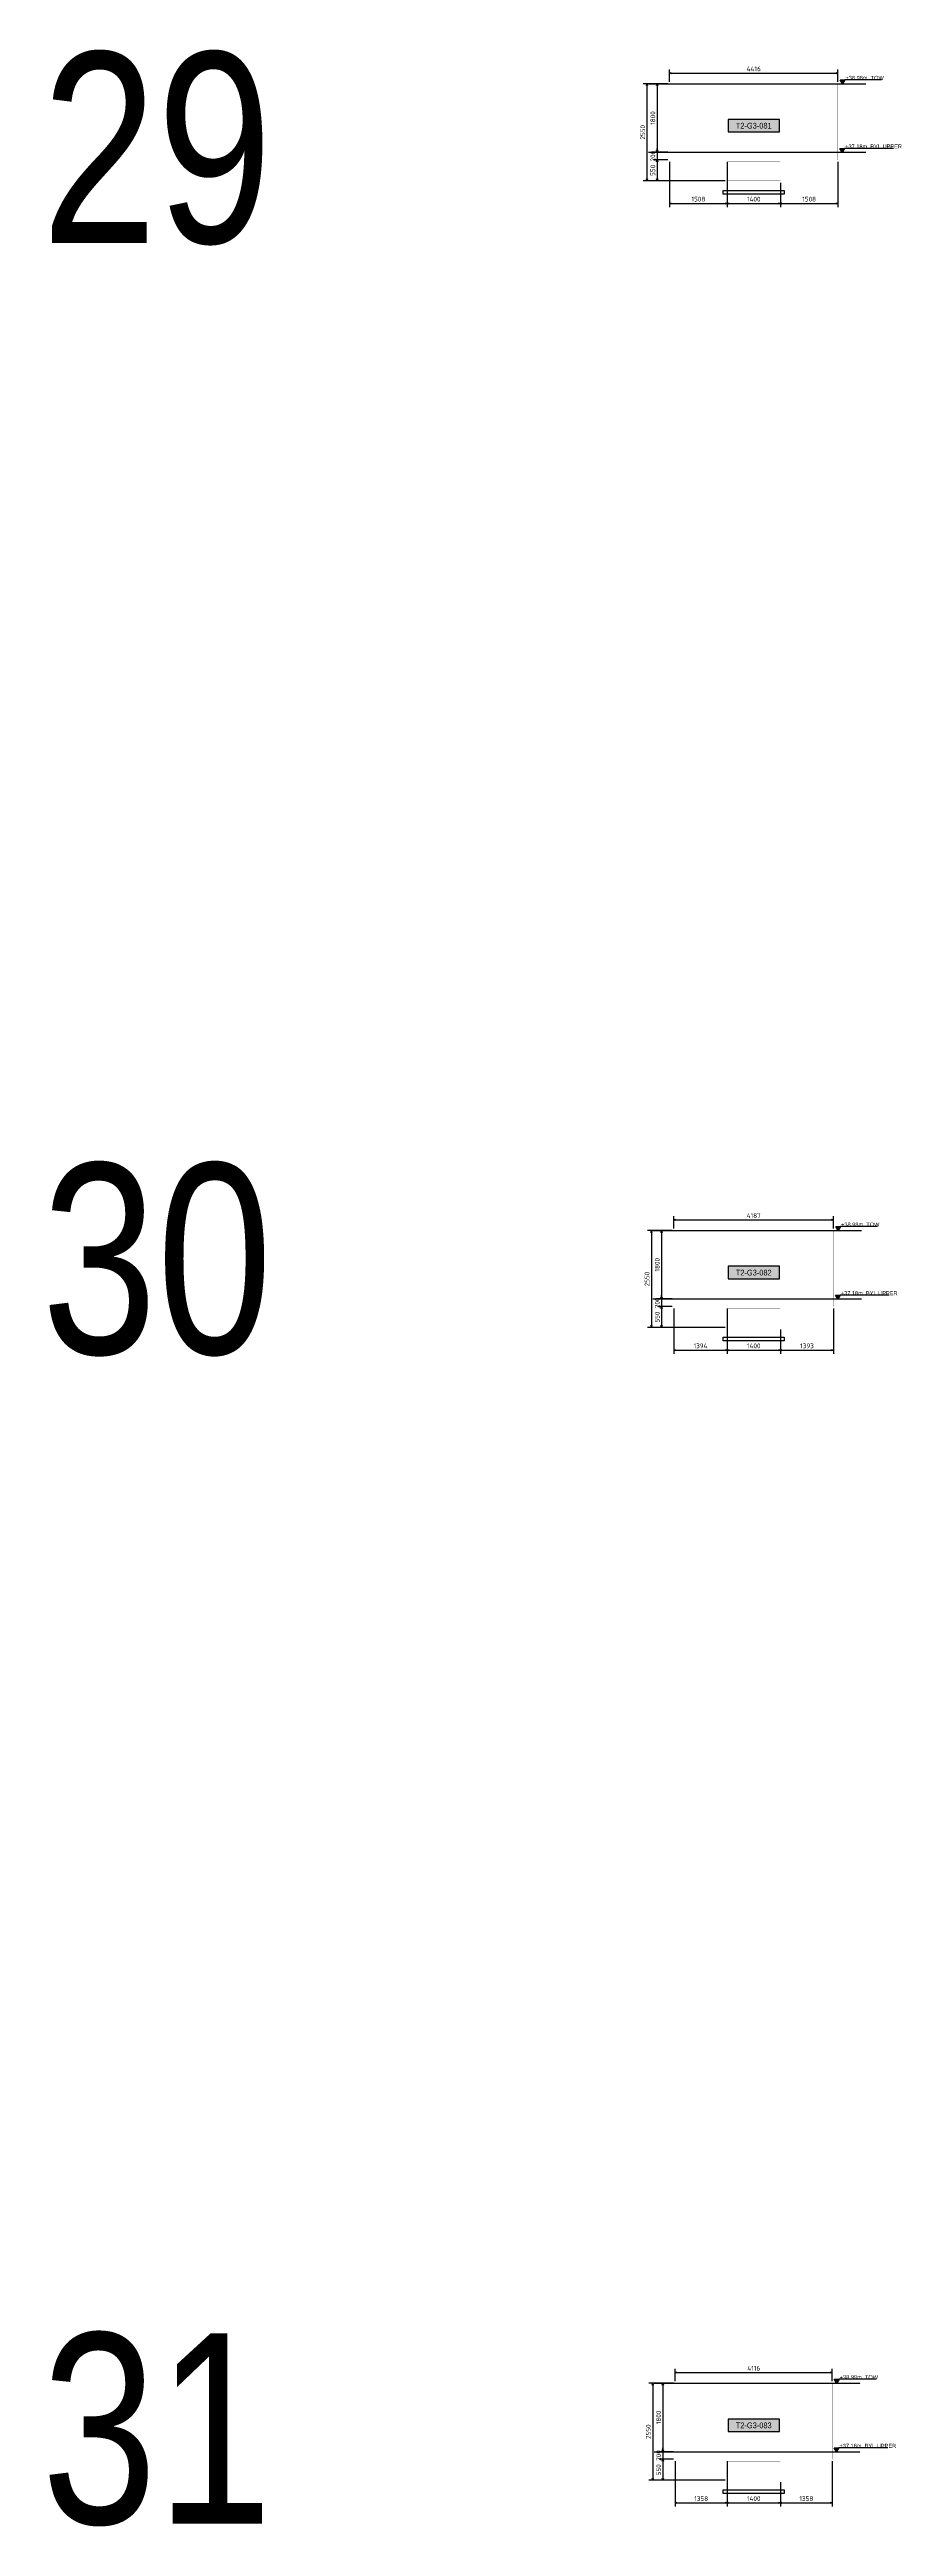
# Model space of a CAD drawing. Header units: centimetres. Extents: x -6122352 to 7132207, y -1694241 to 1947892.
# Drawn here: x 3467978 to 3490124, y 418141 to 483162 of the extents above; entities that cross this region are included whole.
import ezdxf
from ezdxf.enums import TextEntityAlignment as Align

# ---------------------------------------------------------------- set-up
doc = ezdxf.new("R2010")
doc.units = ezdxf.units.CM
doc.header["$MEASUREMENT"] = 0
doc.header["$PDMODE"] = 66
doc.header["$PDSIZE"] = 100
doc.linetypes.add('DASHED2', pattern=[0.375, 0.25, -0.125])
doc.linetypes.add('HIDDEN', pattern=[0.375, 0.25, -0.125])
for name, color, linetype in [('00-MI-DIM', 7, 'Continuous'), ('@MI-TYPE-02', 6, 'Continuous'), ('JML-Dimension', 1, 'Continuous'), ('PANEL-TAGS', 7, 'Continuous'), ('SECTION', 130, 'Continuous')]:
    doc.layers.add(name, color=color, linetype=linetype)
doc.styles.add('Arial Narrow', font='ARIALN.TTF', dxfattribs={"width": 0.95, "height": 500})
doc.styles.add('PANELTAG_STYLE', font='arial.ttf')
doc.styles.add('Schueco-BEMSTIL', font='isocpeur.ttf', dxfattribs={"width": 0.9})
doc.styles.add('txt-Pisa-std', font='arial.ttf', dxfattribs={"width": 0.8})
doc.dimstyles.new('MI- JWC-TXT-2.5 MM', dxfattribs={"dimscale": 1.5, "dimtxt": 2.5, "dimasz": 1, "dimexe": 2, "dimexo": 1, "dimgap": 1, "dimtad": 1, "dimdec": 0, "dimdsep": 46, "dimtxsty": 'Schueco-BEMSTIL', "dimblk": 'OPEN30', "dimcen": 0, "dimdle": 2, "dimclrd": 140, "dimclre": 8, "dimclrt": 40, "dimadec": 0, "dimazin": 2, "dimtfac": 1, "dimtdec": 0, "dimtix": 1, "dimtmove": 2, "dimatfit": 3, "dimldrblk": 'OPEN', "dimfxl": 2, "dimlwd": -1, "dimlwe": -1, "dimarcsym": 0})

# ---------------------------------------------------------------- blocks, each defined once
blk = doc.blocks.new('T3-FOOTING ELEVATION')
at = {"color": 6, "linetype": 'HIDDEN', "ltscale": 5, "const_width": 2}
blk.add_lwpolyline([(30306558, 1676366), (30306558, 1676866), (30307958, 1676866), (30307958, 1676366)], dxfattribs=at)
at = {"color": 6, "ltscale": 20, "const_width": 2}
blk.add_lwpolyline([(30306558, 1676366), (30307958, 1676366), (30307958, 1676116), (30306558, 1676116)], close=True, dxfattribs=at)
at = {"color": 8, "ltscale": 20}
blk.add_lwpolyline([(30306458, 1676116), (30308058, 1676116), (30308058, 1676016), (30306458, 1676016)], close=True, dxfattribs=at)
blk = doc.blocks.new('_Open30')
at = {"color": 0, "linetype": 'ByBlock', "lineweight": -2}
for p, q in [((-1, 0.3), (0, 0)), ((0, 0), (-1, -0.3)), ((0, 0), (-1, 0))]:
    blk.add_line(p, q, dxfattribs=at)
blk = doc.blocks.new('*D3313')
at = {"color": 8, "transparency": 16777216}
for p, q in [((3484250, 482315), (3484250, 482642)), ((3488666, 482315), (3488666, 482642))]:
    blk.add_line(p, q, dxfattribs=at)
at = {"color": 140, "transparency": 16777216}
blk.add_line((3484300, 482542), (3488616, 482542), dxfattribs=at)
at = {"layer": 'Defpoints', "color": 0, "transparency": 16777216}
for p in [(3488666, 482542), (3484250, 482265), (3488666, 482265)]:
    blk.add_point(p, dxfattribs=at)
at = {"color": 140, "transparency": 16777216, "xscale": 50, "yscale": 50, "zscale": 50, "rotation": 180}
blk.add_blockref('_Open30', (3484250, 482542), dxfattribs=at)
at = {"color": 140, "transparency": 16777216, "xscale": 50, "yscale": 50, "zscale": 50}
blk.add_blockref('_Open30', (3488666, 482542), dxfattribs=at)
at = {"color": 40, "transparency": 16777216, "insert": (3486458, 482655), "char_height": 125, "attachment_point": 5, "style": 'Schueco-BEMSTIL'}
blk.add_mtext('4416', dxfattribs=at)
blk = doc.blocks.new('_Open')
at = {"color": 0, "linetype": 'ByBlock', "lineweight": -2}
for p, q in [((-1, 0), (0, 0)), ((-1, 0), (0, 0)), ((0, 0), (-1, 0))]:
    blk.add_line(p, q, dxfattribs=at)
blk = doc.blocks.new('*D3314')
at = {"color": 8, "transparency": 16777216}
for p, q in [((3484200, 482265), (3483823, 482265)), ((3484200, 480465), (3483823, 480465))]:
    blk.add_line(p, q, dxfattribs=at)
at = {"color": 140, "transparency": 16777216}
blk.add_line((3483923, 482215), (3483923, 480515), dxfattribs=at)
at = {"layer": 'Defpoints', "color": 0, "transparency": 16777216}
for p in [(3484250, 482265), (3483923, 480465), (3484250, 480465)]:
    blk.add_point(p, dxfattribs=at)
at = {"color": 140, "transparency": 16777216, "xscale": 50, "yscale": 50, "zscale": 50}
for p, rotation in [((3483923, 482265), 90), ((3483923, 480465), 270)]:
    blk.add_blockref('_Open30', p, dxfattribs=dict(at, rotation=rotation))
at = {"color": 40, "transparency": 16777216, "insert": (3483810, 481365), "char_height": 125, "attachment_point": 5, "rotation": 90, "style": 'Schueco-BEMSTIL'}
blk.add_mtext('1800', dxfattribs=at)
blk = doc.blocks.new('*D3315')
at = {"color": 8, "transparency": 16777216}
for p, q in [((3484250, 480215), (3484250, 479022)), ((3485758, 480215), (3485758, 479022))]:
    blk.add_line(p, q, dxfattribs=at)
at = {"color": 140, "transparency": 16777216}
blk.add_line((3484300, 479122), (3485708, 479122), dxfattribs=at)
at = {"layer": 'Defpoints', "color": 0, "transparency": 16777216}
for p in [(3484250, 480265), (3485758, 480265), (3485758, 479122)]:
    blk.add_point(p, dxfattribs=at)
at = {"color": 140, "transparency": 16777216, "xscale": 50, "yscale": 50, "zscale": 50, "rotation": 180}
blk.add_blockref('_Open30', (3484250, 479122), dxfattribs=at)
at = {"color": 140, "transparency": 16777216, "xscale": 50, "yscale": 50, "zscale": 50}
blk.add_blockref('_Open30', (3485758, 479122), dxfattribs=at)
at = {"color": 40, "transparency": 16777216, "insert": (3485004, 479235), "char_height": 125, "attachment_point": 5, "style": 'Schueco-BEMSTIL'}
blk.add_mtext('1508', dxfattribs=at)
blk = doc.blocks.new('*D3316')
at = {"color": 8, "transparency": 16777216}
for p, q in [((3485758, 480215), (3485758, 479022)), ((3487158, 479665), (3487158, 479022))]:
    blk.add_line(p, q, dxfattribs=at)
at = {"color": 140, "transparency": 16777216}
blk.add_line((3485808, 479122), (3487108, 479122), dxfattribs=at)
at = {"layer": 'Defpoints', "color": 0, "transparency": 16777216}
for p in [(3485758, 480265), (3487158, 479715), (3487158, 479122)]:
    blk.add_point(p, dxfattribs=at)
at = {"color": 140, "transparency": 16777216, "xscale": 50, "yscale": 50, "zscale": 50, "rotation": 180}
blk.add_blockref('_Open30', (3485758, 479122), dxfattribs=at)
at = {"color": 140, "transparency": 16777216, "xscale": 50, "yscale": 50, "zscale": 50}
blk.add_blockref('_Open30', (3487158, 479122), dxfattribs=at)
at = {"color": 40, "transparency": 16777216, "insert": (3486458, 479235), "char_height": 125, "attachment_point": 5, "style": 'Schueco-BEMSTIL'}
blk.add_mtext('1400', dxfattribs=at)
blk = doc.blocks.new('*D3317')
at = {"color": 8, "transparency": 16777216}
for p, q in [((3488666, 480215), (3488666, 479022)), ((3487158, 479665), (3487158, 479022))]:
    blk.add_line(p, q, dxfattribs=at)
at = {"color": 140, "transparency": 16777216}
blk.add_line((3487208, 479122), (3488616, 479122), dxfattribs=at)
at = {"layer": 'Defpoints', "color": 0, "transparency": 16777216}
for p in [(3488666, 480265), (3487158, 479715), (3488666, 479122)]:
    blk.add_point(p, dxfattribs=at)
at = {"color": 140, "transparency": 16777216, "xscale": 50, "yscale": 50, "zscale": 50, "rotation": 180}
blk.add_blockref('_Open30', (3487158, 479122), dxfattribs=at)
at = {"color": 140, "transparency": 16777216, "xscale": 50, "yscale": 50, "zscale": 50}
blk.add_blockref('_Open30', (3488666, 479122), dxfattribs=at)
at = {"color": 40, "transparency": 16777216, "insert": (3487912, 479235), "char_height": 125, "attachment_point": 5, "style": 'Schueco-BEMSTIL'}
blk.add_mtext('1508', dxfattribs=at)
blk = doc.blocks.new('*D3318')
at = {"color": 140, "transparency": 16777216}
for p, q in [((3483923, 480515), (3483923, 480565)), ((3483923, 480465), (3483923, 480265)), ((3483923, 480215), (3483923, 480165))]:
    blk.add_line(p, q, dxfattribs=at)
at = {"color": 8, "transparency": 16777216}
for p, q in [((3484200, 480465), (3483823, 480465)), ((3484200, 480265), (3483823, 480265))]:
    blk.add_line(p, q, dxfattribs=at)
at = {"layer": 'Defpoints', "color": 0, "transparency": 16777216}
for p in [(3483923, 480265), (3484250, 480465), (3484250, 480265)]:
    blk.add_point(p, dxfattribs=at)
at = {"color": 140, "transparency": 16777216, "xscale": 50, "yscale": 50, "zscale": 50}
for p, rotation in [((3483923, 480465), 270), ((3483923, 480265), 90)]:
    blk.add_blockref('_Open30', p, dxfattribs=dict(at, rotation=rotation))
at = {"color": 40, "transparency": 16777216, "insert": (3483810, 480365), "char_height": 125, "attachment_point": 5, "rotation": 90, "style": 'Schueco-BEMSTIL'}
blk.add_mtext('200', dxfattribs=at)
blk = doc.blocks.new('*D3319')
at = {"color": 8, "transparency": 16777216}
for p, q in [((3484200, 480265), (3483823, 480265)), ((3485708, 479715), (3483823, 479715))]:
    blk.add_line(p, q, dxfattribs=at)
at = {"color": 140, "transparency": 16777216}
blk.add_line((3483923, 480215), (3483923, 479765), dxfattribs=at)
at = {"layer": 'Defpoints', "color": 0, "transparency": 16777216}
for p in [(3484250, 480265), (3483923, 479715), (3485758, 479715)]:
    blk.add_point(p, dxfattribs=at)
at = {"color": 140, "transparency": 16777216, "xscale": 50, "yscale": 50, "zscale": 50}
for p, rotation in [((3483923, 480265), 90), ((3483923, 479715), 270)]:
    blk.add_blockref('_Open30', p, dxfattribs=dict(at, rotation=rotation))
at = {"color": 40, "transparency": 16777216, "insert": (3483810, 479990), "char_height": 125, "attachment_point": 5, "rotation": 90, "style": 'Schueco-BEMSTIL'}
blk.add_mtext('550', dxfattribs=at)
blk = doc.blocks.new('*D3320')
at = {"color": 8, "transparency": 16777216}
for p, q in [((3484200, 482265), (3483556, 482265)), ((3485708, 479715), (3483556, 479715))]:
    blk.add_line(p, q, dxfattribs=at)
at = {"color": 140, "transparency": 16777216}
blk.add_line((3483656, 482215), (3483656, 479765), dxfattribs=at)
at = {"layer": 'Defpoints', "color": 0, "transparency": 16777216}
for p in [(3484250, 482265), (3483656, 479715), (3485758, 479715)]:
    blk.add_point(p, dxfattribs=at)
at = {"color": 140, "transparency": 16777216, "xscale": 50, "yscale": 50, "zscale": 50}
for p, rotation in [((3483656, 482265), 90), ((3483656, 479715), 270)]:
    blk.add_blockref('_Open30', p, dxfattribs=dict(at, rotation=rotation))
at = {"color": 40, "transparency": 16777216, "insert": (3483544, 480990), "char_height": 125, "attachment_point": 5, "rotation": 90, "style": 'Schueco-BEMSTIL'}
blk.add_mtext('2550', dxfattribs=at)
blk = doc.blocks.new('*D3329')
at = {"color": 8, "transparency": 16777216}
for p, q in [((3484364, 452213), (3484364, 452540)), ((3488551, 452213), (3488551, 452540))]:
    blk.add_line(p, q, dxfattribs=at)
at = {"color": 140, "transparency": 16777216}
blk.add_line((3484414, 452440), (3488501, 452440), dxfattribs=at)
at = {"layer": 'Defpoints', "color": 0, "transparency": 16777216}
for p in [(3484364, 452163), (3488551, 452440), (3488551, 452163)]:
    blk.add_point(p, dxfattribs=at)
at = {"color": 140, "transparency": 16777216, "xscale": 50, "yscale": 50, "zscale": 50, "rotation": 180}
blk.add_blockref('_Open30', (3484364, 452440), dxfattribs=at)
at = {"color": 140, "transparency": 16777216, "xscale": 50, "yscale": 50, "zscale": 50}
blk.add_blockref('_Open30', (3488551, 452440), dxfattribs=at)
at = {"color": 40, "transparency": 16777216, "insert": (3486458, 452553), "char_height": 125, "attachment_point": 5, "style": 'Schueco-BEMSTIL'}
blk.add_mtext('4187', dxfattribs=at)
blk = doc.blocks.new('*D3330')
at = {"color": 8, "transparency": 16777216}
for p, q in [((3484314, 452163), (3483937, 452163)), ((3484314, 450363), (3483937, 450363))]:
    blk.add_line(p, q, dxfattribs=at)
at = {"color": 140, "transparency": 16777216}
blk.add_line((3484037, 452113), (3484037, 450413), dxfattribs=at)
at = {"layer": 'Defpoints', "color": 0, "transparency": 16777216}
for p in [(3484364, 452163), (3484037, 450363), (3484364, 450363)]:
    blk.add_point(p, dxfattribs=at)
at = {"color": 140, "transparency": 16777216, "xscale": 50, "yscale": 50, "zscale": 50}
for p, rotation in [((3484037, 452163), 90), ((3484037, 450363), 270)]:
    blk.add_blockref('_Open30', p, dxfattribs=dict(at, rotation=rotation))
at = {"color": 40, "transparency": 16777216, "insert": (3483925, 451263), "char_height": 125, "attachment_point": 5, "rotation": 90, "style": 'Schueco-BEMSTIL'}
blk.add_mtext('1800', dxfattribs=at)
blk = doc.blocks.new('*D3331')
at = {"color": 8, "transparency": 16777216}
for p, q in [((3484364, 450113), (3484364, 448920)), ((3485758, 450113), (3485758, 448920))]:
    blk.add_line(p, q, dxfattribs=at)
at = {"color": 140, "transparency": 16777216}
blk.add_line((3484414, 449020), (3485708, 449020), dxfattribs=at)
at = {"layer": 'Defpoints', "color": 0, "transparency": 16777216}
for p in [(3484364, 450163), (3485758, 450163), (3485758, 449020)]:
    blk.add_point(p, dxfattribs=at)
at = {"color": 140, "transparency": 16777216, "xscale": 50, "yscale": 50, "zscale": 50, "rotation": 180}
blk.add_blockref('_Open30', (3484364, 449020), dxfattribs=at)
at = {"color": 140, "transparency": 16777216, "xscale": 50, "yscale": 50, "zscale": 50}
blk.add_blockref('_Open30', (3485758, 449020), dxfattribs=at)
at = {"color": 40, "transparency": 16777216, "insert": (3485061, 449133), "char_height": 125, "attachment_point": 5, "style": 'Schueco-BEMSTIL'}
blk.add_mtext('1394', dxfattribs=at)
blk = doc.blocks.new('*D3332')
at = {"color": 8, "transparency": 16777216}
for p, q in [((3485758, 450113), (3485758, 448920)), ((3487158, 449563), (3487158, 448920))]:
    blk.add_line(p, q, dxfattribs=at)
at = {"color": 140, "transparency": 16777216}
blk.add_line((3485808, 449020), (3487108, 449020), dxfattribs=at)
at = {"layer": 'Defpoints', "color": 0, "transparency": 16777216}
for p in [(3485758, 450163), (3487158, 449613), (3487158, 449020)]:
    blk.add_point(p, dxfattribs=at)
at = {"color": 140, "transparency": 16777216, "xscale": 50, "yscale": 50, "zscale": 50, "rotation": 180}
blk.add_blockref('_Open30', (3485758, 449020), dxfattribs=at)
at = {"color": 140, "transparency": 16777216, "xscale": 50, "yscale": 50, "zscale": 50}
blk.add_blockref('_Open30', (3487158, 449020), dxfattribs=at)
at = {"color": 40, "transparency": 16777216, "insert": (3486458, 449133), "char_height": 125, "attachment_point": 5, "style": 'Schueco-BEMSTIL'}
blk.add_mtext('1400', dxfattribs=at)
blk = doc.blocks.new('*D3333')
at = {"color": 8, "transparency": 16777216}
for p, q in [((3488551, 450113), (3488551, 448920)), ((3487158, 449563), (3487158, 448920))]:
    blk.add_line(p, q, dxfattribs=at)
at = {"color": 140, "transparency": 16777216}
blk.add_line((3487208, 449020), (3488501, 449020), dxfattribs=at)
at = {"layer": 'Defpoints', "color": 0, "transparency": 16777216}
for p in [(3488551, 450163), (3487158, 449613), (3488551, 449020)]:
    blk.add_point(p, dxfattribs=at)
at = {"color": 140, "transparency": 16777216, "xscale": 50, "yscale": 50, "zscale": 50, "rotation": 180}
blk.add_blockref('_Open30', (3487158, 449020), dxfattribs=at)
at = {"color": 140, "transparency": 16777216, "xscale": 50, "yscale": 50, "zscale": 50}
blk.add_blockref('_Open30', (3488551, 449020), dxfattribs=at)
at = {"color": 40, "transparency": 16777216, "insert": (3487855, 449133), "char_height": 125, "attachment_point": 5, "style": 'Schueco-BEMSTIL'}
blk.add_mtext('1393', dxfattribs=at)
blk = doc.blocks.new('*D3334')
at = {"color": 8, "transparency": 16777216}
for p, q in [((3484314, 450363), (3483937, 450363)), ((3484314, 450163), (3483937, 450163))]:
    blk.add_line(p, q, dxfattribs=at)
at = {"color": 140, "transparency": 16777216}
for p, q in [((3484037, 450413), (3484037, 450463)), ((3484037, 450363), (3484037, 450163)), ((3484037, 450113), (3484037, 450063))]:
    blk.add_line(p, q, dxfattribs=at)
at = {"layer": 'Defpoints', "color": 0, "transparency": 16777216}
for p in [(3484037, 450163), (3484364, 450363), (3484364, 450163)]:
    blk.add_point(p, dxfattribs=at)
at = {"color": 140, "transparency": 16777216, "xscale": 50, "yscale": 50, "zscale": 50}
for p, rotation in [((3484037, 450363), 270), ((3484037, 450163), 90)]:
    blk.add_blockref('_Open30', p, dxfattribs=dict(at, rotation=rotation))
at = {"color": 40, "transparency": 16777216, "insert": (3483925, 450263), "char_height": 125, "attachment_point": 5, "rotation": 90, "style": 'Schueco-BEMSTIL'}
blk.add_mtext('200', dxfattribs=at)
blk = doc.blocks.new('*D3335')
at = {"color": 8, "transparency": 16777216}
for p, q in [((3484314, 450163), (3483937, 450163)), ((3485708, 449613), (3483937, 449613))]:
    blk.add_line(p, q, dxfattribs=at)
at = {"color": 140, "transparency": 16777216}
blk.add_line((3484037, 450113), (3484037, 449663), dxfattribs=at)
at = {"layer": 'Defpoints', "color": 0, "transparency": 16777216}
for p in [(3484364, 450163), (3484037, 449613), (3485758, 449613)]:
    blk.add_point(p, dxfattribs=at)
at = {"color": 140, "transparency": 16777216, "xscale": 50, "yscale": 50, "zscale": 50}
for p, rotation in [((3484037, 450163), 90), ((3484037, 449613), 270)]:
    blk.add_blockref('_Open30', p, dxfattribs=dict(at, rotation=rotation))
at = {"color": 40, "transparency": 16777216, "insert": (3483925, 449888), "char_height": 125, "attachment_point": 5, "rotation": 90, "style": 'Schueco-BEMSTIL'}
blk.add_mtext('550', dxfattribs=at)
blk = doc.blocks.new('*D3336')
at = {"color": 8, "transparency": 16777216}
for p, q in [((3484314, 452163), (3483671, 452163)), ((3485708, 449613), (3483671, 449613))]:
    blk.add_line(p, q, dxfattribs=at)
at = {"color": 140, "transparency": 16777216}
blk.add_line((3483771, 452113), (3483771, 449663), dxfattribs=at)
at = {"layer": 'Defpoints', "color": 0, "transparency": 16777216}
for p in [(3484364, 452163), (3483771, 449613), (3485758, 449613)]:
    blk.add_point(p, dxfattribs=at)
at = {"color": 140, "transparency": 16777216, "xscale": 50, "yscale": 50, "zscale": 50}
for p, rotation in [((3483771, 452163), 90), ((3483771, 449613), 270)]:
    blk.add_blockref('_Open30', p, dxfattribs=dict(at, rotation=rotation))
at = {"color": 40, "transparency": 16777216, "insert": (3483658, 450888), "char_height": 125, "attachment_point": 5, "rotation": 90, "style": 'Schueco-BEMSTIL'}
blk.add_mtext('2550', dxfattribs=at)
blk = doc.blocks.new('*D3342')
at = {"color": 8, "transparency": 16777216}
for p, q in [((3484400, 421954), (3484400, 422281)), ((3488516, 421954), (3488516, 422281))]:
    blk.add_line(p, q, dxfattribs=at)
at = {"color": 140, "transparency": 16777216}
blk.add_line((3484450, 422181), (3488466, 422181), dxfattribs=at)
at = {"layer": 'Defpoints', "color": 0, "transparency": 16777216}
for p in [(3488516, 422181), (3484400, 421904), (3488516, 421904)]:
    blk.add_point(p, dxfattribs=at)
at = {"color": 140, "transparency": 16777216, "xscale": 50, "yscale": 50, "zscale": 50, "rotation": 180}
blk.add_blockref('_Open30', (3484400, 422181), dxfattribs=at)
at = {"color": 140, "transparency": 16777216, "xscale": 50, "yscale": 50, "zscale": 50}
blk.add_blockref('_Open30', (3488516, 422181), dxfattribs=at)
at = {"color": 40, "transparency": 16777216, "insert": (3486458, 422294), "char_height": 125, "attachment_point": 5, "style": 'Schueco-BEMSTIL'}
blk.add_mtext('4116', dxfattribs=at)
blk = doc.blocks.new('*D3343')
at = {"color": 8, "transparency": 16777216}
for p, q in [((3484350, 421904), (3483973, 421904)), ((3484350, 420104), (3483973, 420104))]:
    blk.add_line(p, q, dxfattribs=at)
at = {"color": 140, "transparency": 16777216}
blk.add_line((3484073, 421854), (3484073, 420154), dxfattribs=at)
at = {"layer": 'Defpoints', "color": 0, "transparency": 16777216}
for p in [(3484400, 421904), (3484073, 420104), (3484400, 420104)]:
    blk.add_point(p, dxfattribs=at)
at = {"color": 140, "transparency": 16777216, "xscale": 50, "yscale": 50, "zscale": 50}
for p, rotation in [((3484073, 421904), 90), ((3484073, 420104), 270)]:
    blk.add_blockref('_Open30', p, dxfattribs=dict(at, rotation=rotation))
at = {"color": 40, "transparency": 16777216, "insert": (3483960, 421004), "char_height": 125, "attachment_point": 5, "rotation": 90, "style": 'Schueco-BEMSTIL'}
blk.add_mtext('1800', dxfattribs=at)
blk = doc.blocks.new('*D3344')
at = {"color": 8, "transparency": 16777216}
for p, q in [((3484400, 419854), (3484400, 418661)), ((3485758, 419854), (3485758, 418661))]:
    blk.add_line(p, q, dxfattribs=at)
at = {"color": 140, "transparency": 16777216}
blk.add_line((3484450, 418761), (3485708, 418761), dxfattribs=at)
at = {"layer": 'Defpoints', "color": 0, "transparency": 16777216}
for p in [(3484400, 419904), (3485758, 419904), (3485758, 418761)]:
    blk.add_point(p, dxfattribs=at)
at = {"color": 140, "transparency": 16777216, "xscale": 50, "yscale": 50, "zscale": 50, "rotation": 180}
blk.add_blockref('_Open30', (3484400, 418761), dxfattribs=at)
at = {"color": 140, "transparency": 16777216, "xscale": 50, "yscale": 50, "zscale": 50}
blk.add_blockref('_Open30', (3485758, 418761), dxfattribs=at)
at = {"color": 40, "transparency": 16777216, "insert": (3485079, 418874), "char_height": 125, "attachment_point": 5, "style": 'Schueco-BEMSTIL'}
blk.add_mtext('1358', dxfattribs=at)
blk = doc.blocks.new('*D3337')
at = {"color": 8, "transparency": 16777216}
for p, q in [((3485758, 419854), (3485758, 418661)), ((3487158, 419304), (3487158, 418661))]:
    blk.add_line(p, q, dxfattribs=at)
at = {"color": 140, "transparency": 16777216}
blk.add_line((3485808, 418761), (3487108, 418761), dxfattribs=at)
at = {"layer": 'Defpoints', "color": 0, "transparency": 16777216}
for p in [(3485758, 419904), (3487158, 419354), (3487158, 418761)]:
    blk.add_point(p, dxfattribs=at)
at = {"color": 140, "transparency": 16777216, "xscale": 50, "yscale": 50, "zscale": 50, "rotation": 180}
blk.add_blockref('_Open30', (3485758, 418761), dxfattribs=at)
at = {"color": 140, "transparency": 16777216, "xscale": 50, "yscale": 50, "zscale": 50}
blk.add_blockref('_Open30', (3487158, 418761), dxfattribs=at)
at = {"color": 40, "transparency": 16777216, "insert": (3486458, 418874), "char_height": 125, "attachment_point": 5, "style": 'Schueco-BEMSTIL'}
blk.add_mtext('1400', dxfattribs=at)
blk = doc.blocks.new('*D3338')
at = {"color": 8, "transparency": 16777216}
for p, q in [((3488516, 419854), (3488516, 418661)), ((3487158, 419304), (3487158, 418661))]:
    blk.add_line(p, q, dxfattribs=at)
at = {"color": 140, "transparency": 16777216}
blk.add_line((3487208, 418761), (3488466, 418761), dxfattribs=at)
at = {"layer": 'Defpoints', "color": 0, "transparency": 16777216}
for p in [(3488516, 419904), (3487158, 419354), (3488516, 418761)]:
    blk.add_point(p, dxfattribs=at)
at = {"color": 140, "transparency": 16777216, "xscale": 50, "yscale": 50, "zscale": 50, "rotation": 180}
blk.add_blockref('_Open30', (3487158, 418761), dxfattribs=at)
at = {"color": 140, "transparency": 16777216, "xscale": 50, "yscale": 50, "zscale": 50}
blk.add_blockref('_Open30', (3488516, 418761), dxfattribs=at)
at = {"color": 40, "transparency": 16777216, "insert": (3487837, 418874), "char_height": 125, "attachment_point": 5, "style": 'Schueco-BEMSTIL'}
blk.add_mtext('1358', dxfattribs=at)
blk = doc.blocks.new('*D3339')
at = {"color": 8, "transparency": 16777216}
for p, q in [((3484350, 420104), (3483973, 420104)), ((3484350, 419904), (3483973, 419904))]:
    blk.add_line(p, q, dxfattribs=at)
at = {"color": 140, "transparency": 16777216}
for p, q in [((3484073, 420154), (3484073, 420204)), ((3484073, 420104), (3484073, 419904)), ((3484073, 419854), (3484073, 419804))]:
    blk.add_line(p, q, dxfattribs=at)
at = {"layer": 'Defpoints', "color": 0, "transparency": 16777216}
for p in [(3484400, 420104), (3484073, 419904), (3484400, 419904)]:
    blk.add_point(p, dxfattribs=at)
at = {"color": 140, "transparency": 16777216, "xscale": 50, "yscale": 50, "zscale": 50}
for p, rotation in [((3484073, 420104), 270), ((3484073, 419904), 90)]:
    blk.add_blockref('_Open30', p, dxfattribs=dict(at, rotation=rotation))
at = {"color": 40, "transparency": 16777216, "insert": (3483960, 420004), "char_height": 125, "attachment_point": 5, "rotation": 90, "style": 'Schueco-BEMSTIL'}
blk.add_mtext('200', dxfattribs=at)
blk = doc.blocks.new('*D3340')
at = {"color": 8, "transparency": 16777216}
for p, q in [((3484350, 419904), (3483973, 419904)), ((3485708, 419354), (3483973, 419354))]:
    blk.add_line(p, q, dxfattribs=at)
at = {"color": 140, "transparency": 16777216}
blk.add_line((3484073, 419854), (3484073, 419404), dxfattribs=at)
at = {"layer": 'Defpoints', "color": 0, "transparency": 16777216}
for p in [(3484400, 419904), (3484073, 419354), (3485758, 419354)]:
    blk.add_point(p, dxfattribs=at)
at = {"color": 140, "transparency": 16777216, "xscale": 50, "yscale": 50, "zscale": 50}
for p, rotation in [((3484073, 419904), 90), ((3484073, 419354), 270)]:
    blk.add_blockref('_Open30', p, dxfattribs=dict(at, rotation=rotation))
at = {"color": 40, "transparency": 16777216, "insert": (3483960, 419629), "char_height": 125, "attachment_point": 5, "rotation": 90, "style": 'Schueco-BEMSTIL'}
blk.add_mtext('550', dxfattribs=at)
blk = doc.blocks.new('*D3341')
at = {"color": 8, "transparency": 16777216}
for p, q in [((3484350, 421904), (3483706, 421904)), ((3485708, 419354), (3483706, 419354))]:
    blk.add_line(p, q, dxfattribs=at)
at = {"color": 140, "transparency": 16777216}
blk.add_line((3483806, 421854), (3483806, 419404), dxfattribs=at)
at = {"layer": 'Defpoints', "color": 0, "transparency": 16777216}
for p in [(3484400, 421904), (3483806, 419354), (3485758, 419354)]:
    blk.add_point(p, dxfattribs=at)
at = {"color": 140, "transparency": 16777216, "xscale": 50, "yscale": 50, "zscale": 50}
for p, rotation in [((3483806, 421904), 90), ((3483806, 419354), 270)]:
    blk.add_blockref('_Open30', p, dxfattribs=dict(at, rotation=rotation))
at = {"color": 40, "transparency": 16777216, "insert": (3483694, 420629), "char_height": 125, "attachment_point": 5, "rotation": 90, "style": 'Schueco-BEMSTIL'}
blk.add_mtext('2550', dxfattribs=at)
blk = doc.blocks.new('*U2058')
at = {"layer": 'JML-Dimension'}
h = blk.add_hatch(color=10, dxfattribs=at)
h.dxf.hatch_style = 1
h.paths.add_polyline_path([(0, 0), (-1.5, 2.4), (1.5, 2.4)])
blk.add_line((24.3, 2.4), (1.5, 2.4), dxfattribs=at)
blk.add_lwpolyline([(0, 0), (-1.5, 2.4), (1.5, 2.4), (0, 0)], dxfattribs=at)
at = {"color": 5, "style": 'txt-Pisa-std', "width": 0.8}
blk.add_attdef('+0.0', text='', height=2.5, dxfattribs=at).set_placement((1.9, 2.4), align=Align.BOTTOM_LEFT)
blk = doc.blocks.new('*U2056')
at = {"layer": 'JML-Dimension'}
h = blk.add_hatch(color=10, dxfattribs=at)
h.dxf.hatch_style = 1
h.paths.add_polyline_path([(0, 0), (-1.5, 2.4), (1.5, 2.4)])
blk.add_line((31.8, 2.4), (1.5, 2.4), dxfattribs=at)
blk.add_lwpolyline([(0, 0), (-1.5, 2.4), (1.5, 2.4), (0, 0)], dxfattribs=at)
at = {"color": 5, "style": 'txt-Pisa-std', "width": 0.8}
blk.add_attdef('+0.0', text='', height=2.5, dxfattribs=at).set_placement((1.9, 2.4), align=Align.BOTTOM_LEFT)
blk = doc.blocks.new('PANELTAG')
at = {"layer": 'PANEL-TAGS', "color": 1}
blk.add_lwpolyline([(-13.5, -3.3), (13.5, -3.3), (13.5, 3.3), (-13.5, 3.3)], close=True, dxfattribs=at)
at = {"layer": 'PANEL-TAGS', "color": 40, "true_color": 0xffd700}
blk.add_solid([(-13.5, -3.3), (13.5, -3.3), (-13.5, 3.3), (13.5, 3.3)], dxfattribs=at)
at = {"layer": 'PANEL-TAGS', "color": 5, "style": 'PANELTAG_STYLE', "width": 0.85}
blk.add_attdef('TAGNO', text='', height=3, dxfattribs=at).set_placement((0, 0), align=Align.MIDDLE)

msp = doc.modelspace()

# ---------------------------------------------------------------- linework, layer by layer
at = {"layer": '@MI-TYPE-02', "color": 160, "linetype": 'DASHED2', "ltscale": 5}
for points in [[(3483696.61999, 482265.24543), (3489398.56081, 482265.24543)], [(3483696.61999, 480465.24543), (3489398.56081, 480465.24543)], [(3483811.11999, 452163.22333), (3489284.06081, 452163.22333)], [(3483811.11999, 450363.22333), (3489284.06081, 450363.22333)], [(3483846.61999, 421904.35534), (3489248.56081, 421904.35534)], [(3483846.61999, 420104.35534), (3489248.56081, 420104.35534)]]:
    msp.add_lwpolyline(points, dxfattribs=at)
at = {"layer": '@MI-TYPE-02', "color": 30, "const_width": 2.5}
for points in [[(3484249.88421, 482265.24543), (3488665.88421, 482265.24543), (3488665.88421, 480265.24543), (3487157.88421, 480265.24543), (3487157.88421, 479715.24543), (3485757.88421, 479715.24543), (3485757.88421, 480265.24543), (3484249.88421, 480265.24543)], [(3484364.38421, 452163.22333), (3488551.38421, 452163.22333), (3488551.38421, 450163.22333), (3487157.88421, 450163.22333), (3487157.88421, 449613.22333), (3485757.88421, 449613.22333), (3485757.88421, 450163.22333), (3484364.38421, 450163.22333)], [(3484399.88421, 421904.35534), (3488515.88421, 421904.35534), (3488515.88421, 419904.35534), (3487157.88421, 419904.35534), (3487157.88421, 419354.35534), (3485757.88421, 419354.35534), (3485757.88421, 419904.35534), (3484399.88421, 419904.35534)]]:
    msp.add_lwpolyline(points, close=True, dxfattribs=at)

# ---------------------------------------------------------------- block references
at = {"color": 2}
for p in [(-26820800.27735, -1196650.62833), (-26820800.27735, -1226752.65043), (-26820800.27735, -1257011.51842)]:
    msp.add_blockref('T3-FOOTING ELEVATION', p, dxfattribs=at)
at = {"layer": 'PANEL-TAGS'}
ref = msp.add_blockref('PANELTAG', (3486457.88421, 481163.00111), dxfattribs=dict(at, xscale=50, yscale=50, zscale=50))
ref.add_attrib('TAGNO', 'T2-G3-081', dxfattribs={"color": 5, "height": 150, "style": 'PANELTAG_STYLE', "width": 0.85}).set_placement((3486457.88421, 481163.00111), align=Align.MIDDLE_CENTER)
ref = msp.add_blockref('PANELTAG', (3486457.88421, 451055.85785), dxfattribs=dict(at, xscale=50, yscale=50, zscale=50))
ref.add_attrib('TAGNO', 'T2-G3-082', dxfattribs={"color": 5, "height": 150, "style": 'PANELTAG_STYLE', "width": 0.85}).set_placement((3486457.88421, 451055.85785), align=Align.MIDDLE_CENTER)
ref = msp.add_blockref('PANELTAG', (3486457.88421, 420795.29624), dxfattribs=dict(at, xscale=50, yscale=50, zscale=50))
ref.add_attrib('TAGNO', 'T2-G3-083', dxfattribs={"color": 5, "height": 150, "style": 'PANELTAG_STYLE', "width": 0.85}).set_placement((3486457.88421, 420795.29624), align=Align.MIDDLE_CENTER)
at = {"layer": 'SECTION', "color": 6}
ref = msp.add_blockref('*U2058', (3488786.22624, 482265.24543), dxfattribs=dict(at, xscale=42.30147098076819, yscale=42.30147098076819, zscale=42.30147098076819))
ref.add_attrib('+0.0', '+38.98m  TOW', (3488865.35489, 482365.5025), dxfattribs={"layer": 'JML-Dimension', "color": 5, "height": 105.7536775, "style": 'txt-Pisa-std', "width": 0.8})
ref = msp.add_blockref('*U2056', (3488778.93275, 480465.24548), dxfattribs=dict(at, xscale=42.30147098076819, yscale=42.30147098076819, zscale=42.30147098076819))
ref.add_attrib('+0.0', '+37.18m  BYL UPPER', (3488858.0614, 480565.50254), dxfattribs={"layer": 'JML-Dimension', "color": 5, "height": 105.7536775, "style": 'txt-Pisa-std', "width": 0.8})
ref = msp.add_blockref('*U2058', (3488671.72624, 452163.22333), dxfattribs=dict(at, xscale=42.30147098076819, yscale=42.30147098076819, zscale=42.30147098076819))
ref.add_attrib('+0.0', '+38.98m  TOW', (3488750.85489, 452263.4804), dxfattribs={"layer": 'JML-Dimension', "color": 5, "height": 105.7536775, "style": 'txt-Pisa-std', "width": 0.8})
ref = msp.add_blockref('*U2056', (3488664.43275, 450363.22338), dxfattribs=dict(at, xscale=42.30147098076819, yscale=42.30147098076819, zscale=42.30147098076819))
ref.add_attrib('+0.0', '+37.18m  BYL UPPER', (3488743.5614, 450463.48044), dxfattribs={"layer": 'JML-Dimension', "color": 5, "height": 105.7536775, "style": 'txt-Pisa-std', "width": 0.8})
ref = msp.add_blockref('*U2058', (3488636.22624, 421904.35534), dxfattribs=dict(at, xscale=42.30147098076819, yscale=42.30147098076819, zscale=42.30147098076819))
ref.add_attrib('+0.0', '+38.98m  TOW', (3488715.35489, 422004.61241), dxfattribs={"layer": 'JML-Dimension', "color": 5, "height": 105.7536775, "style": 'txt-Pisa-std', "width": 0.8})
ref = msp.add_blockref('*U2056', (3488628.93275, 420104.35539), dxfattribs=dict(at, xscale=42.30147098076819, yscale=42.30147098076819, zscale=42.30147098076819))
ref.add_attrib('+0.0', '+37.18m  BYL UPPER', (3488708.0614, 420204.61245), dxfattribs={"layer": 'JML-Dimension', "color": 5, "height": 105.7536775, "style": 'txt-Pisa-std', "width": 0.8})

# ---------------------------------------------------------------- texts
at = {"layer": '00-MI-DIM', "color": 6, "char_height": 5000, "attachment_point": 1, "style": 'Arial Narrow'}
for s, insert in [('29', (3467770.35213, 483087.78343)), ('30', (3467770.35213, 453920.91915)), ('31', (3467770.35213, 423212.09036))]:
    msp.add_mtext_dynamic_manual_height_columns(s, width=73699.0314771, gutter_width=2500, heights=[0], dxfattribs=dict(at, insert=insert))

# ---------------------------------------------------------------- dimensions: what is measured, and where the dimension line sits
for base, p1, p2, picture, middle in [((3488665.88421, 482542.19662), (3484249.88421, 482265.24543), (3488665.88421, 482265.24543), '*D3313', (3486457.88421, 482654.69662)), ((3485757.88421, 479122.34386), (3484249.88421, 480265.24543), (3485757.88421, 480265.24543), '*D3315', (3485003.88421, 479234.84386)), ((3487157.88421, 479122.34386), (3485757.88421, 480265.24543), (3487157.88421, 479715.24543), '*D3316', (3486457.88421, 479234.84386)), ((3488665.88421, 479122.34386), (3487157.88421, 479715.24543), (3488665.88421, 480265.24543), '*D3317', (3487911.88421, 479234.84386)), ((3488551.38421, 452440.17452), (3484364.38421, 452163.22333), (3488551.38421, 452163.22333), '*D3329', (3486457.88421, 452552.67452)), ((3485757.884210112, 449020.3217659462), (3484364.384210106, 450163.2233345599), (3485757.884210112, 450163.2233345601), '*D3331', (3485061.1342101088, 449132.8217659462)), ((3487157.88421, 449020.32177), (3485757.88421, 450163.22333), (3487157.88421, 449613.22333), '*D3332', (3486457.88421, 449132.82177)), ((3488551.384210106, 449020.3217659462), (3487157.884210112, 449613.2233345601), (3488551.384210106, 450163.2233345598), '*D3333', (3487854.6342101088, 449132.8217659462)), ((3488515.88421, 422181.30653), (3484399.88421, 421904.35534), (3488515.88421, 421904.35534), '*D3342', (3486457.88421, 422293.80653)), ((3485757.88421, 418761.45377), (3484399.88421, 419904.35534), (3485757.88421, 419904.35534), '*D3344', (3485078.88421, 418873.95377)), ((3487157.88421, 418761.45377), (3485757.88421, 419904.35534), (3487157.88421, 419354.35534), '*D3337', (3486457.88421, 418873.95377)), ((3488515.88421, 418761.45377), (3487157.88421, 419354.35534), (3488515.88421, 419904.35534), '*D3338', (3487836.88421, 418873.95377))]:
    dim = msp.add_linear_dim(base=base, p1=p1, p2=p2, dimstyle='MI- JWC-TXT-2.5 MM')
    dim.commit()
    dim.dimension.update_dxf_attribs({"geometry": picture, "text_midpoint": middle})
for base, p1, p2, picture, middle in [((3483656.39668, 479715.24543), (3484249.88421, 482265.24543), (3485757.88421, 479715.24543), '*D3320', (3483543.89668, 480990.24543)), ((3483922.97918, 480465.24543), (3484249.88421, 482265.24543), (3484249.88421, 480465.24543), '*D3314', (3483810.47918, 481365.24543)), ((3483922.97918, 480265.24543), (3484249.88421, 480465.24543), (3484249.88421, 480265.24543), '*D3318', (3483810.47918, 480365.24543)), ((3483922.97918, 479715.24543), (3484249.88421, 480265.24543), (3485757.88421, 479715.24543), '*D3319', (3483810.47918, 479990.24543)), ((3483770.89668, 449613.22333), (3484364.38421, 452163.22333), (3485757.88421, 449613.22333), '*D3336', (3483658.39668, 450888.22333)), ((3484037.47918, 450363.22333), (3484364.38421, 452163.22333), (3484364.38421, 450363.22333), '*D3330', (3483924.97918, 451263.22333)), ((3484037.47918, 450163.22333), (3484364.38421, 450363.22333), (3484364.38421, 450163.22333), '*D3334', (3483924.97918, 450263.22333)), ((3484037.47918, 449613.22333), (3484364.38421, 450163.22333), (3485757.88421, 449613.22333), '*D3335', (3483924.97918, 449888.22333)), ((3483806.39668, 419354.35534), (3484399.88421, 421904.35534), (3485757.88421, 419354.35534), '*D3341', (3483693.89668, 420629.35534)), ((3484072.97918, 420104.35534), (3484399.88421, 421904.35534), (3484399.88421, 420104.35534), '*D3343', (3483960.47918, 421004.35534)), ((3484072.97918, 419904.35534), (3484399.88421, 420104.35534), (3484399.88421, 419904.35534), '*D3339', (3483960.47918, 420004.35534)), ((3484072.97918, 419354.35534), (3484399.88421, 419904.35534), (3485757.88421, 419354.35534), '*D3340', (3483960.47918, 419629.35534))]:
    dim = msp.add_linear_dim(base=base, p1=p1, p2=p2, angle=90, dimstyle='MI- JWC-TXT-2.5 MM')
    dim.commit()
    dim.dimension.update_dxf_attribs({"geometry": picture, "text_midpoint": middle})

doc.saveas('drawing.dxf')
